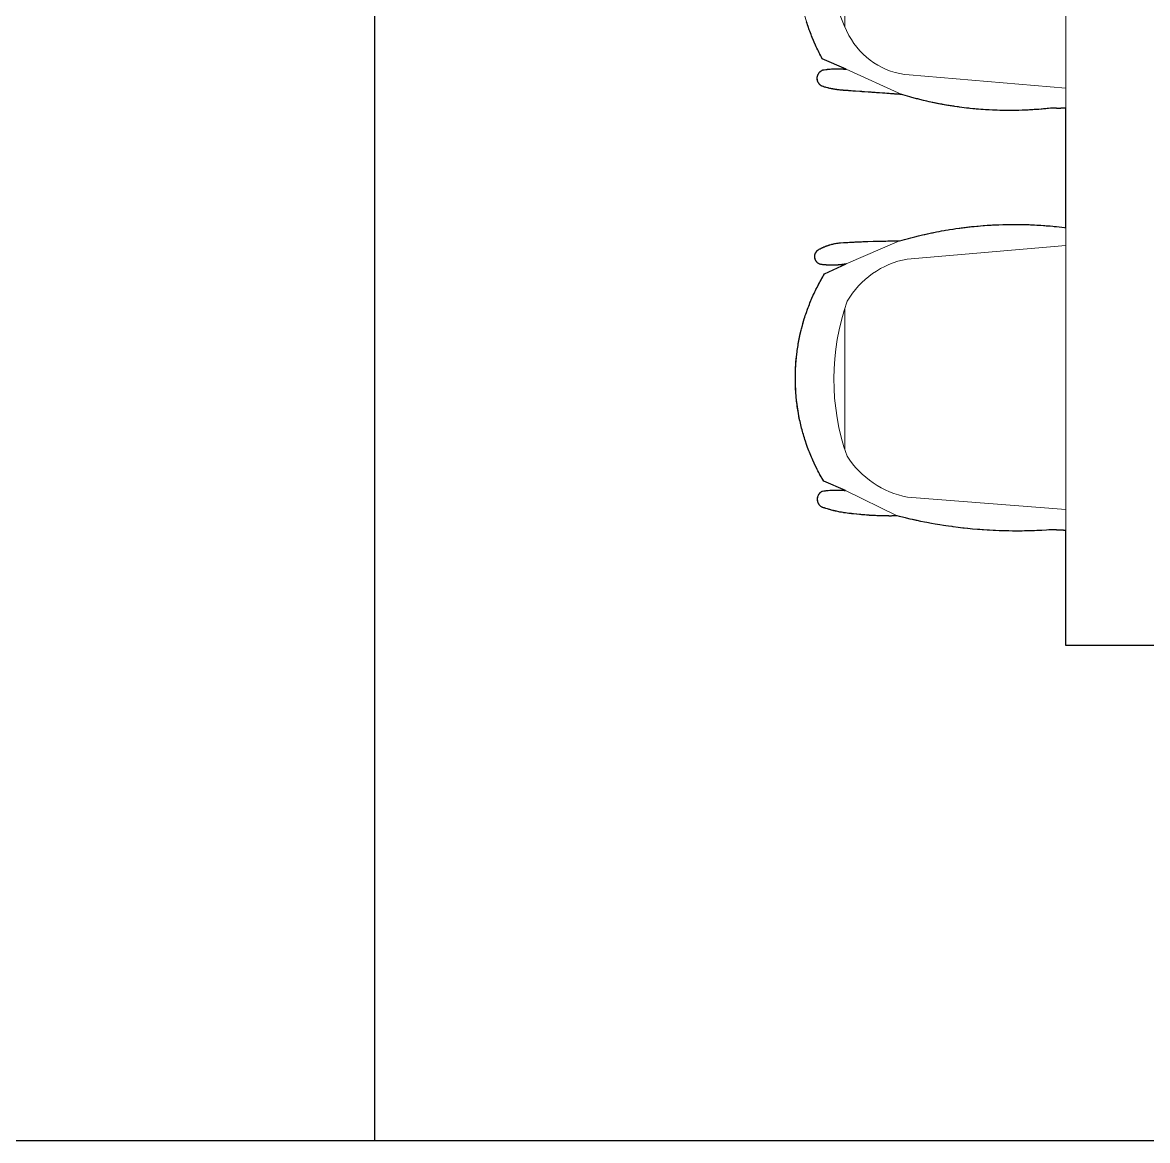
# Model space of a CAD drawing. Header units: millimetres. Extents: x 488786 to 747986, y 25193 to 95000.
# Drawn here: x 535120 to 536972, y 85199 to 87039 of the extents above; entities that cross this region are included whole.
import ezdxf

# ---------------------------------------------------------------- set-up
doc = ezdxf.new("R2010")
doc.units = ezdxf.units.MM
doc.layers.add('10. ETC', color=251, linetype='Continuous')
doc.layers.add('6. FUR1', color=181, linetype='Continuous')
doc.layers.add('7. FUR2', color=241, linetype='Continuous', lineweight=5)

# ---------------------------------------------------------------- blocks, each defined once
blk = doc.blocks.new('YUHIHA_Furniture_DiningSet_6Seat_B_Plan')
at = {"layer": '6. FUR1'}
blk.add_lwpolyline([(2316.3, 0), (2316.3, -800), (2126.8, -800), (2126.8, -800.4), (2126.8, -800.9), (2126.8, -801.1), (2126.7, -802), (2126.7, -802.2), (2126.7, -802.8), (2126.7, -803.5), (2126.6, -803.9), (2126.6, -804.1), (2126.6, -804.6), (2126.6, -805.4), (2126.6, -805.9), (2126.6, -806.1), (2126.5, -806.5), (2126.5, -806.6), (2126.5, -807.9), (2126.4, -808.7), (2126.4, -809.2), (2126.4, -809.4), (2126.4, -810), (2126.4, -810.1), (2126.3, -810.7), (2126.3, -811.4), (2126.3, -812), (2126.3, -812.2), (2126.2, -812.7), (2126.2, -812.9), (2126.2, -813.5), (2126.2, -813.7), (2126.2, -814.4), (2126.2, -814.6), (2126.1, -815.1), (2126.1, -815.3), (2126.1, -815.9), (2126.1, -816.1), (2126.1, -816.6), (2126.1, -816.8), (2126, -817.5), (2126, -817.7), (2126, -818.3), (2126, -818.5), (2125.9, -819.2), (2125.9, -819.4), (2125.9, -819.9), (2125.9, -820.1), (2125.8, -820.8), (2125.8, -821), (2125.8, -822.7), (2125.8, -822.9), (2125.7, -823.6), (2126, -827.6), (2126.3, -831.6), (2126.7, -839.6), (2126.8, -841.6), (2127.1, -847.6), (2127.3, -851.6), (2127.4, -855.6), (2127.6, -861.6), (2127.7, -867.6), (2127.8, -871.6), (2127.8, -873.6), (2127.8, -879.6), (2127.8, -883.6), (2127.8, -887.6), (2127.7, -893.6), (2127.7, -895.6), (2127.6, -901.6), (2127.4, -907.6), (2127.3, -909.6), (2127.1, -915.5), (2126.9, -919.5), (2126.6, -925.5), (2126.3, -929.5), (2125.9, -935.5), (2125.8, -937.5), (2125.5, -941.5), (2125.2, -945.5), (2124.5, -953.5), (2124.1, -957.4), (2123.7, -961.4), (2123.1, -967.4), (2122.9, -969.4), (2121.9, -977.3), (2120.9, -985.2), (2120.6, -987.2), (2119.8, -993.2), (2119.2, -997.1), (2118.6, -1001.1), (2117.7, -1007), (2117, -1011), (2116.4, -1014.9), (2115.3, -1020.8), (2113.9, -1028.7), (2113.1, -1032.6), (2111.9, -1038.5), (2110.7, -1044.4), (2109, -1052.2), (2108.1, -1056.1), (2106.8, -1061.9), (2106.3, -1063.9), (2104.4, -1071.6), (2103.9, -1073.6), (2102.9, -1077.4), (2102.9, -1078.2), (2103, -1078.8), (2103, -1081.6), (2103, -1082.3), (2103, -1083.7), (2103, -1086.5), (2103.1, -1087.2), (2103.1, -1090.7), (2103, -1091.4), (2103, -1092.8), (2103, -1094.2), (2103, -1094.9), (2102.9, -1101.2), (2102.8, -1104), (2102.8, -1104.7), (2102.7, -1108.2), (2102.7, -1108.9), (2102.6, -1110.3), (2102.5, -1113.1), (2102.5, -1113.8), (2102.4, -1115.2), (2102.3, -1117.3), (2102.3, -1118), (2102.1, -1120.8), (2102, -1122.8), (2101.9, -1123.5), (2101.8, -1124.9), (2101.8, -1125.6), (2101.6, -1127.7), (2101.4, -1130.5), (2101.4, -1131.2), (2101, -1135.4), (2100.8, -1137.5), (2100.8, -1138.2), (2100.6, -1139.6), (2100.2, -1143.7), (2099.6, -1149.3), (2099.3, -1152.1), (2099.2, -1152.8), (2099, -1154.1), (2098.7, -1156.9), (2098, -1162.5), (2097.7, -1164.5), (2097.6, -1165.2), (2097.4, -1166.6), (2096.9, -1169.1), (2096.9, -1169.4), (2096.8, -1169.9), (2096.5, -1171.6), (2096.1, -1173.3), (2096.1, -1173.5), (2095.3, -1177.1), (2095.3, -1177.4), (2095.1, -1178.2), (2094.9, -1179), (2094.8, -1179.6), (2094.5, -1180.7), (2094.3, -1181.5), (2094.1, -1182.3), (2094.1, -1182.6), (2093.8, -1183.7), (2093.2, -1186.2), (2093.1, -1186.4), (2092.9, -1187.3), (2092.8, -1187.5), (2092.5, -1188.6), (2092.4, -1188.9), (2092.3, -1189.2), (2092, -1190.5), (2091.4, -1192.4), (2090.5, -1195.4), (2090.4, -1195.6), (2090.2, -1196.5), (2089.9, -1197.3), (2089.6, -1198.3), (2089.4, -1198.9), (2089.1, -1199.7), (2088.9, -1200.5), (2088.8, -1200.7), (2088.5, -1201.5), (2088.4, -1201.7), (2088.1, -1202.2), (2087.5, -1202.9), (2087.2, -1203.3), (2086.8, -1203.7), (2086.5, -1204.1), (2086.2, -1204.4), (2085.8, -1204.7), (2085.4, -1205.1), (2085.2, -1205.2), (2085, -1205.4), (2084.5, -1205.8), (2083.8, -1206.2), (2083, -1206.7), (2082.6, -1207), (2082.1, -1207.2), (2081.9, -1207.3), (2081, -1207.7), (2080.3, -1207.9), (2079.3, -1208.2), (2078.8, -1208.3), (2078.1, -1208.5), (2077.1, -1208.6), (2076.4, -1208.6), (2075.9, -1208.7), (2075.2, -1208.7), (2074.4, -1208.6), (2073.7, -1208.6), (2073, -1208.5), (2072.5, -1208.4), (2071.7, -1208.2), (2071, -1208), (2070.1, -1207.7), (2069.6, -1207.5), (2069, -1207.2), (2068.5, -1207), (2068.1, -1206.8), (2067.2, -1206.3), (2066.8, -1206), (2066.6, -1205.8), (2066.4, -1205.7), (2065.8, -1205.2), (2065.1, -1204.6), (2064.7, -1204.3), (2064.2, -1203.7), (2063.6, -1203), (2063.1, -1202.4), (2062.8, -1202), (2062.6, -1201.6), (2062.2, -1200.9), (2062.1, -1200.3), (2061.8, -1198.3), (2061.7, -1197.7), (2061.7, -1197.4), (2061.5, -1196.2), (2061.5, -1195.9), (2061.5, -1195.6), (2061.4, -1195.3), (2061.3, -1194.1), (2061.3, -1193.8), (2061.2, -1193.2), (2061.1, -1192.3), (2061.1, -1192), (2061, -1191.4), (2061, -1191.1), (2060.8, -1188.4), (2060.8, -1188.2), (2060.7, -1187.5), (2060.7, -1187.2), (2060.7, -1186.4), (2060.7, -1185.8), (2060.6, -1185.5), (2060.6, -1184.3), (2060.5, -1183.7), (2060.5, -1183.4), (2060.5, -1182.2), (2060.5, -1181.9), (2060.5, -1181.3), (2060.5, -1180.1), (2060.5, -1179.2), (2060.4, -1178.9), (2060.4, -1176.8), (2060.5, -1176.5), (2060.5, -1175.9), (2060.5, -1175.6), (2060.5, -1175), (2060.5, -1173.5), (2060.5, -1173.2), (2060.6, -1170.5), (2060.6, -1170.2), (2060.7, -1169.6), (2060.7, -1168.7), (2060.7, -1168.4), (2060.8, -1167.8), (2060.8, -1167.5), (2061, -1164.5), (2061.1, -1164.2), (2061.1, -1163.6), (2061.2, -1162.7), (2045.9, -1198.4), (2043.5, -1199.8), (2038.7, -1202.6), (2036.2, -1204), (2033.7, -1205.3), (2031.3, -1206.7), (2028.8, -1208), (2026.3, -1209.2), (2021.3, -1211.7), (2018.8, -1212.9), (2016.2, -1214.1), (2013.7, -1215.3), (2011.1, -1216.5), (2008.6, -1217.6), (2006, -1218.7), (2003.4, -1219.8), (2000.8, -1220.9), (1998.2, -1221.9), (1995.6, -1222.9), (1993, -1223.9), (1990.4, -1224.9), (1985.1, -1226.8), (1979.8, -1228.6), (1977.1, -1229.4), (1974.5, -1230.3), (1971.8, -1231.1), (1969.1, -1231.9), (1966.4, -1232.7), (1963.7, -1233.4), (1961, -1234.1), (1958.3, -1234.8), (1955.6, -1235.5), (1952.8, -1236.2), (1950.1, -1236.8), (1947.4, -1237.4), (1944.6, -1238), (1941.9, -1238.6), (1939.2, -1239.1), (1933.6, -1240.1), (1930.9, -1240.6), (1928.1, -1241.1), (1925.3, -1241.5), (1922.6, -1241.9), (1919.8, -1242.3), (1917, -1242.6), (1914.2, -1243), (1911.5, -1243.3), (1908.7, -1243.6), (1905.9, -1243.8), (1900.3, -1244.3), (1897.5, -1244.5), (1894.7, -1244.6), (1891.9, -1244.8), (1886.3, -1245), (1883.5, -1245.1), (1880.7, -1245.1), (1877.9, -1245.1), (1875.1, -1245.1), (1869.5, -1245.1), (1866.7, -1245), (1861.1, -1244.8), (1858.3, -1244.6), (1855.5, -1244.5), (1852.7, -1244.3), (1849.9, -1244.1), (1844.3, -1243.6), (1841.6, -1243.3), (1836, -1242.7), (1833.2, -1242.3), (1830.4, -1241.9), (1827.7, -1241.5), (1824.9, -1241.1), (1822.1, -1240.7), (1819.4, -1240.2), (1816.6, -1239.7), (1813.9, -1239.2), (1811.1, -1238.7), (1808.4, -1238.1), (1802.9, -1236.9), (1797.4, -1235.6), (1794.7, -1234.9), (1789.3, -1233.5), (1786.6, -1232.8), (1783.9, -1232), (1778.5, -1230.4), (1775.9, -1229.5), (1773.2, -1228.7), (1770.6, -1227.8), (1767.9, -1226.9), (1762.6, -1225), (1760, -1224), (1757.4, -1223), (1754.8, -1222), (1752.2, -1221), (1749.6, -1219.9), (1747, -1218.8), (1744.4, -1217.7), (1741.9, -1216.6), (1739.3, -1215.5), (1736.7, -1214.3), (1734.2, -1213.1), (1731.7, -1211.9), (1729.2, -1210.7), (1726.7, -1209.4), (1721.7, -1206.8), (1719.2, -1205.5), (1716.8, -1204.2), (1714.3, -1202.8), (1711.9, -1201.4), (1709.4, -1200), (1707, -1198.6), (1704.6, -1197.2), (1688.1, -1161.2), (1688.6, -1163.9), (1688.6, -1164.2), (1688.7, -1164.9), (1688.9, -1166.2), (1689.2, -1168.2), (1689.2, -1168.5), (1689.3, -1168.9), (1689.4, -1170.2), (1689.6, -1172.2), (1689.7, -1172.6), (1689.7, -1173.2), (1689.8, -1174.6), (1689.9, -1174.9), (1690, -1176.6), (1690, -1176.9), (1690.1, -1177.6), (1690.1, -1178.9), (1690.1, -1179.3), (1690.2, -1180.9), (1690.2, -1183.6), (1690.2, -1185.3), (1690.2, -1185.6), (1690.2, -1186.3), (1690.2, -1187.7), (1690.2, -1188), (1690.1, -1189.7), (1690.1, -1190), (1690.1, -1191.3), (1690, -1192), (1690, -1192.3), (1689.9, -1194), (1689.8, -1194.4), (1689.7, -1195.7), (1689.7, -1196.4), (1689.6, -1196.7), (1689.5, -1198.4), (1689.3, -1200), (1689.2, -1200.7), (1689.1, -1201.7), (1688.9, -1203), (1688.8, -1203.4), (1688.7, -1204), (1688.6, -1204.5), (1688.3, -1205.1), (1688, -1205.8), (1687.4, -1206.8), (1687, -1207.4), (1686.6, -1208), (1686.1, -1208.5), (1685.5, -1209.2), (1685, -1209.7), (1684.6, -1210), (1684.3, -1210.3), (1683.9, -1210.6), (1683.5, -1210.9), (1683.1, -1211.1), (1682.5, -1211.5), (1682.1, -1211.7), (1681.6, -1211.9), (1680.8, -1212.3), (1680.3, -1212.5), (1679.7, -1212.7), (1679.2, -1212.8), (1678.7, -1212.9), (1678, -1213), (1677.3, -1213.1), (1677.1, -1213.2), (1676.1, -1213.2), (1675.9, -1213.2), (1675, -1213.2), (1674, -1213.1), (1673.8, -1213), (1672.9, -1212.8), (1672.6, -1212.8), (1671.7, -1212.5), (1671, -1212.3), (1670.4, -1212), (1670.2, -1211.9), (1670, -1211.8), (1669.5, -1211.6), (1669.1, -1211.3), (1668.3, -1210.8), (1667.8, -1210.4), (1667.2, -1210), (1666.8, -1209.7), (1666.7, -1209.5), (1666.2, -1209), (1666, -1208.8), (1665.7, -1208.5), (1665.2, -1207.9), (1664.8, -1207.3), (1664.7, -1207.1), (1664.2, -1206.2), (1664, -1206), (1663.5, -1205), (1663.2, -1204.5), (1663.1, -1204.2), (1662.2, -1202.4), (1662.1, -1202.2), (1661.8, -1201.7), (1661.6, -1201.2), (1661.4, -1200.7), (1661.2, -1200.4), (1660.9, -1199.6), (1660.2, -1198.1), (1659.9, -1197.3), (1659.8, -1197), (1659, -1195.2), (1658.8, -1194.7), (1658.7, -1194.4), (1658.4, -1193.6), (1658.2, -1193.1), (1658.1, -1192.8), (1657.6, -1191.2), (1657.5, -1191), (1657.3, -1190.4), (1657.1, -1189.9), (1657.1, -1189.6), (1656.8, -1188.8), (1656.7, -1188.5), (1656.1, -1186.4), (1655.8, -1185.3), (1655.5, -1183.9), (1655.4, -1183.6), (1655.1, -1182.5), (1655, -1182), (1654.9, -1181.7), (1654.6, -1180), (1654.6, -1179.8), (1654.4, -1179.2), (1654, -1177), (1654, -1176.7), (1653.9, -1175.9), (1653.7, -1174.8), (1653.5, -1172.8), (1653.3, -1170.5), (1653, -1165.8), (1653, -1165.1), (1652.6, -1159.6), (1652.6, -1158.9), (1652.4, -1155.8), (1652.4, -1155), (1652.3, -1153.4), (1652.1, -1150.3), (1652.1, -1148.8), (1652, -1148), (1651.9, -1146.5), (1651.9, -1145.7), (1651.5, -1137.2), (1651.5, -1136.4), (1651.4, -1134.1), (1651.3, -1131.7), (1651.1, -1127.9), (1651.1, -1126.3), (1651.1, -1125.5), (1650.7, -1114.7), (1650.7, -1113.9), (1650.7, -1112.3), (1650.6, -1107.7), (1650.5, -1103), (1650.5, -1102.3), (1650.4, -1096.8), (1650.4, -1096.1), (1650.3, -1093), (1650.3, -1090.6), (1650.3, -1089.1), (1650.3, -1087.5), (1650.3, -1085.2), (1650.3, -1082.9), (1650.3, -1082.1), (1650.3, -1074.3), (1650.3, -1073.6), (1649.1, -1069.4), (1647.9, -1065.2), (1646.7, -1061.1), (1646.2, -1059), (1645.1, -1054.8), (1644, -1050.7), (1643.4, -1048.6), (1641.9, -1042.3), (1640.9, -1038.1), (1640.4, -1036), (1639.4, -1031.8), (1638.5, -1027.5), (1637.1, -1021.2), (1636.7, -1019.1), (1635.8, -1014.9), (1635.4, -1012.8), (1634.6, -1008.5), (1633.8, -1004.3), (1633, -1000), (1632.7, -997.9), (1631.9, -993.6), (1631.6, -991.5), (1630.6, -985.1), (1630, -980.8), (1629.1, -974.4), (1628.5, -970.1), (1628, -965.8), (1627.4, -961.6), (1627, -957.3), (1626.7, -955.1), (1626.3, -950.8), (1625.9, -946.5), (1625.7, -944.4), (1625.3, -940.1), (1625, -935.8), (1624.8, -933.6), (1624.5, -929.3), (1624.2, -925), (1624.1, -922.8), (1623.9, -918.5), (1623.7, -916.4), (1623.5, -909.9), (1623.3, -903.4), (1623.2, -901.3), (1623.1, -896.9), (1623, -892.6), (1623, -890.5), (1623, -886.1), (1623, -884), (1623, -879.7), (1623.1, -875.4), (1623.1, -871), (1623.2, -866.7), (1623.4, -860.2), (1623.5, -858.1), (1623.7, -853.8), (1623.8, -851.6), (1624, -847.3), (1624.3, -843), (1624.4, -840.8), (1624.7, -836.5), (1625.1, -832.2), (1625.2, -830.1), (1625.6, -825.8), (1626, -821.5), (1626.2, -819.3), (1626.7, -815), (1627.1, -810.7), (1627.6, -806.4), (1628.1, -802.1), (1628.4, -800), (1431.5, -800), (1431.5, -800.4), (1431.5, -800.5), (1431.6, -801.1), (1431.6, -801.4), (1431.8, -804.5), (1431.8, -804.7), (1431.9, -805.9), (1431.9, -806.5), (1431.9, -806.8), (1431.9, -807.5), (1431.9, -808.2), (1432, -808.4), (1432, -809.5), (1432, -809.7), (1432, -810.8), (1432, -810.9), (1432, -812), (1432, -812.2), (1432, -813.3), (1432, -813.4), (1432, -814), (1432, -814.2), (1432, -814.5), (1431.9, -815.1), (1431.9, -815.4), (1431.9, -816), (1431.9, -816.1), (1431.9, -816.5), (1431.9, -817), (1431.8, -818.3), (1431.8, -818.5), (1431.6, -821.3), (1431.5, -823), (1431.7, -824.9), (1432.3, -830.7), (1432.5, -832.7), (1432.9, -836.5), (1433.3, -840.4), (1433.6, -844.3), (1433.7, -846.3), (1434.1, -852.1), (1434.3, -854.1), (1434.6, -859.9), (1434.7, -861.8), (1434.9, -865.7), (1435.1, -871.6), (1435.3, -877.4), (1435.4, -879.4), (1435.5, -885.2), (1435.5, -887.2), (1435.5, -889.1), (1435.5, -891.1), (1435.5, -893), (1435.5, -898.9), (1435.5, -900.9), (1435.4, -906.7), (1435.3, -908.7), (1435.2, -912.6), (1435.1, -916.5), (1434.9, -920.4), (1434.6, -926.2), (1434.4, -930.1), (1434, -935.9), (1433.7, -939.8), (1433.4, -943.7), (1432.9, -949.6), (1432.7, -951.5), (1432.1, -957.3), (1431.9, -959.3), (1431.4, -963.1), (1431, -967), (1430.5, -970.9), (1430, -974.8), (1429.7, -976.7), (1428.9, -982.5), (1428.6, -984.4), (1428, -988.3), (1427.4, -992.1), (1426.7, -996), (1426, -999.8), (1425.3, -1003.7), (1425, -1005.6), (1423.9, -1011.3), (1423.5, -1013.2), (1422.3, -1019), (1421.1, -1024.7), (1420.2, -1028.5), (1418.9, -1034.2), (1417.5, -1039.9), (1416.5, -1043.7), (1416.1, -1045.6), (1414.6, -1051.2), (1414, -1053.1), (1413.5, -1055), (1413, -1056.9), (1411.9, -1060.6), (1410.9, -1064.4), (1409.7, -1068.1), (1409.2, -1070), (1409.1, -1070.8), (1409, -1072.3), (1409, -1073.1), (1408.8, -1075.3), (1408.8, -1076.1), (1408.6, -1078.4), (1408.5, -1079.2), (1408.4, -1081.5), (1408.3, -1082.2), (1408.1, -1084.5), (1408.1, -1085.3), (1407.7, -1090.7), (1407.7, -1091.4), (1407.5, -1093.7), (1407.4, -1094.5), (1407.2, -1097.6), (1407.2, -1098.3), (1407, -1100.6), (1406.9, -1101.4), (1406.5, -1106.7), (1406.5, -1107.5), (1406.3, -1110.6), (1406.2, -1111.3), (1406, -1113.6), (1406, -1114.4), (1405.8, -1116.7), (1405.8, -1117.5), (1405.5, -1120.5), (1405.5, -1121.3), (1405.3, -1123.6), (1405.3, -1124.3), (1404.8, -1131.2), (1404.7, -1132), (1404.5, -1135.1), (1404.4, -1135.8), (1404.3, -1138.1), (1404.2, -1138.9), (1403.7, -1145.8), (1403.7, -1146.5), (1403.4, -1149.6), (1403.4, -1150.4), (1403.2, -1153.4), (1403.1, -1154.2), (1402.9, -1157.3), (1402.8, -1158), (1402.5, -1161.8), (1402.5, -1162.6), (1402.3, -1165.7), (1402.2, -1166.4), (1402.1, -1168), (1401.9, -1170.1), (1401.9, -1170.4), (1401.8, -1171.2), (1401.6, -1172.8), (1401.5, -1173.6), (1401.5, -1173.8), (1401.2, -1176.5), (1401.1, -1176.8), (1401.1, -1177.3), (1400.9, -1178.1), (1400.8, -1178.9), (1400.7, -1179.4), (1400.7, -1179.7), (1400.5, -1180.8), (1400.5, -1181), (1400.1, -1183.1), (1400, -1183.4), (1399.9, -1183.9), (1399.9, -1184.2), (1399.7, -1185), (1399.6, -1185.5), (1399.6, -1185.8), (1399.4, -1186.6), (1399.3, -1186.8), (1399, -1188.1), (1399, -1188.4), (1398.6, -1190.2), (1398.5, -1190.5), (1398.3, -1191.3), (1398.2, -1191.8), (1398.1, -1192), (1397.5, -1194.4), (1397.4, -1194.6), (1397.1, -1195.7), (1396.8, -1197), (1396.5, -1198), (1396.4, -1198.2), (1396.1, -1199), (1396, -1199.5), (1395.6, -1200.8), (1395.5, -1201.1), (1395.3, -1201.6), (1395.2, -1201.8), (1395.1, -1202), (1394.7, -1202.7), (1394.2, -1203.3), (1393.7, -1203.9), (1393.4, -1204.3), (1393.2, -1204.5), (1393, -1204.7), (1392.5, -1205.2), (1391.7, -1205.9), (1390.8, -1206.5), (1390.2, -1207), (1389.3, -1207.5), (1388.4, -1207.9), (1387.6, -1208.2), (1387.1, -1208.4), (1386.9, -1208.5), (1385.9, -1208.8), (1384.9, -1209), (1384.4, -1209), (1383.3, -1209.1), (1382.5, -1209.2), (1381.5, -1209.1), (1381, -1209.1), (1380.5, -1209), (1380.2, -1209), (1379.7, -1208.9), (1378.9, -1208.7), (1378.2, -1208.5), (1377.7, -1208.3), (1377, -1208.1), (1376.5, -1207.9), (1376, -1207.6), (1375.5, -1207.4), (1375.1, -1207.1), (1374.2, -1206.6), (1373.6, -1206.1), (1373.2, -1205.8), (1372.6, -1205.3), (1372.4, -1205.1), (1371.9, -1204.5), (1371.7, -1204.4), (1371.5, -1204.2), (1371, -1203.6), (1370.5, -1202.9), (1370.1, -1202.3), (1369.6, -1201.4), (1369.2, -1200.7), (1369, -1200.2), (1368.8, -1199.7), (1368.8, -1199.4), (1368.6, -1198.2), (1368.5, -1197.6), (1368.4, -1197.4), (1368, -1194.4), (1367.8, -1192.9), (1367.7, -1192.6), (1367.4, -1189.6), (1367.3, -1188.7), (1367.3, -1188.4), (1367.2, -1187.8), (1367, -1184.9), (1366.9, -1183.9), (1366.9, -1183.1), (1366.8, -1182.2), (1366.8, -1181.9), (1366.7, -1179.8), (1366.7, -1179.5), (1366.7, -1178.6), (1366.7, -1178), (1366.7, -1177.7), (1366.7, -1175.6), (1366.7, -1175.3), (1366.7, -1174.7), (1366.7, -1173.8), (1366.7, -1173.5), (1366.8, -1172.3), (1366.8, -1171.7), (1366.8, -1171.4), (1366.9, -1170.2), (1366.9, -1169.3), (1366.9, -1169), (1367, -1168.4), (1367, -1168.1), (1367.2, -1165.7), (1367.2, -1165.4), (1367.3, -1164.8), (1367.4, -1163.6), (1367.4, -1163.3), (1367.6, -1161.5), (1350.2, -1200.8), (1347.8, -1202.1), (1345.3, -1203.4), (1342.9, -1204.7), (1340.4, -1205.9), (1338, -1207.1), (1335.5, -1208.3), (1333, -1209.5), (1330.5, -1210.7), (1328, -1211.8), (1323, -1214.1), (1320.4, -1215.2), (1315.4, -1217.3), (1312.8, -1218.3), (1310.3, -1219.3), (1305.1, -1221.3), (1302.5, -1222.2), (1297.3, -1224.1), (1294.7, -1225), (1292.1, -1225.8), (1289.5, -1226.7)], dxfattribs=at)
at = {"layer": '7. FUR2'}
for p, q in [((932.9, -800), (1431.5, -800)), ((1628.4, -800), (2126.8, -800)), ((1409.2, -1070), (1367.6, -1161.5)), ((1650.3, -1073.5), (1688.1, -1161.2)), ((2102.9, -1077.4), (2061.2, -1162.7)), ((1298, -1163.6), (1064.8, -1163.6)), ((1993.9, -1163.6), (1760.8, -1163.6))]:
    blk.add_line(p, q, dxfattribs=at)
for points in [[(1012.1, -1201, 0.252543), (1350.2, -1200.8), (1367.6, -1161.5, 0.076828), (1368.8, -1199.7, 0.640495), (1395.3, -1201.6, 0.059371), (1402.1, -1168, 0.00029), (1409.2, -1070, 0.102837), (1431.5, -823, 0.043407), (1431.5, -800), (1628.4, -800, 0.103975), (1650.3, -1073.5, 0.017725), (1653.5, -1172.8, 0.09962), (1664.6, -1206.9, 0.630664), (1688.7, -1204, 0.085024), (1688.1, -1161.2), (1704.6, -1197.2, 0.277431), (2045.9, -1198.4), (2061.2, -1162.7, 0.062362), (2062.2, -1200.9, 0.56503), (2088.5, -1201.5, 0.040835), (2097.4, -1166.6, 0.041947), (2102.9, -1077.4, 0.081617), (2125.7, -823.6, 0.001814), (2126.8, -800), (2316.3, -800), (2316.3, 0)], [(1398.9, -800), (1376.9, -1057.8, -0.256783), (1311.8, -1156.8, -0.25969), (1040.4, -1150.9, -0.21897), (985.5, -1072.2), (965.3, -800)], [(2092.2, -800), (2072.1, -1060.3, -0.203627), (2004.6, -1160, -0.1712), (1749.3, -1159.7, -0.216258), (1680, -1061.2), (1657.5, -800)]]:
    blk.add_lwpolyline(points, format="xyb", dxfattribs=at)

msp = doc.modelspace()

# ---------------------------------------------------------------- linework, layer by layer
at = {"layer": '10. ETC'}
for p, q in [((535700, 88879.9), (535700, 85198.7)), ((532700, 85198.7), (541700, 85198.7))]:
    msp.add_line(p, q, dxfattribs=at)

# ---------------------------------------------------------------- block references
at = {"rotation": 270}
msp.add_blockref('YUHIHA_Furniture_DiningSet_6Seat_B_Plan', (537637.7, 88329.9), dxfattribs=at)

doc.saveas('drawing.dxf')
